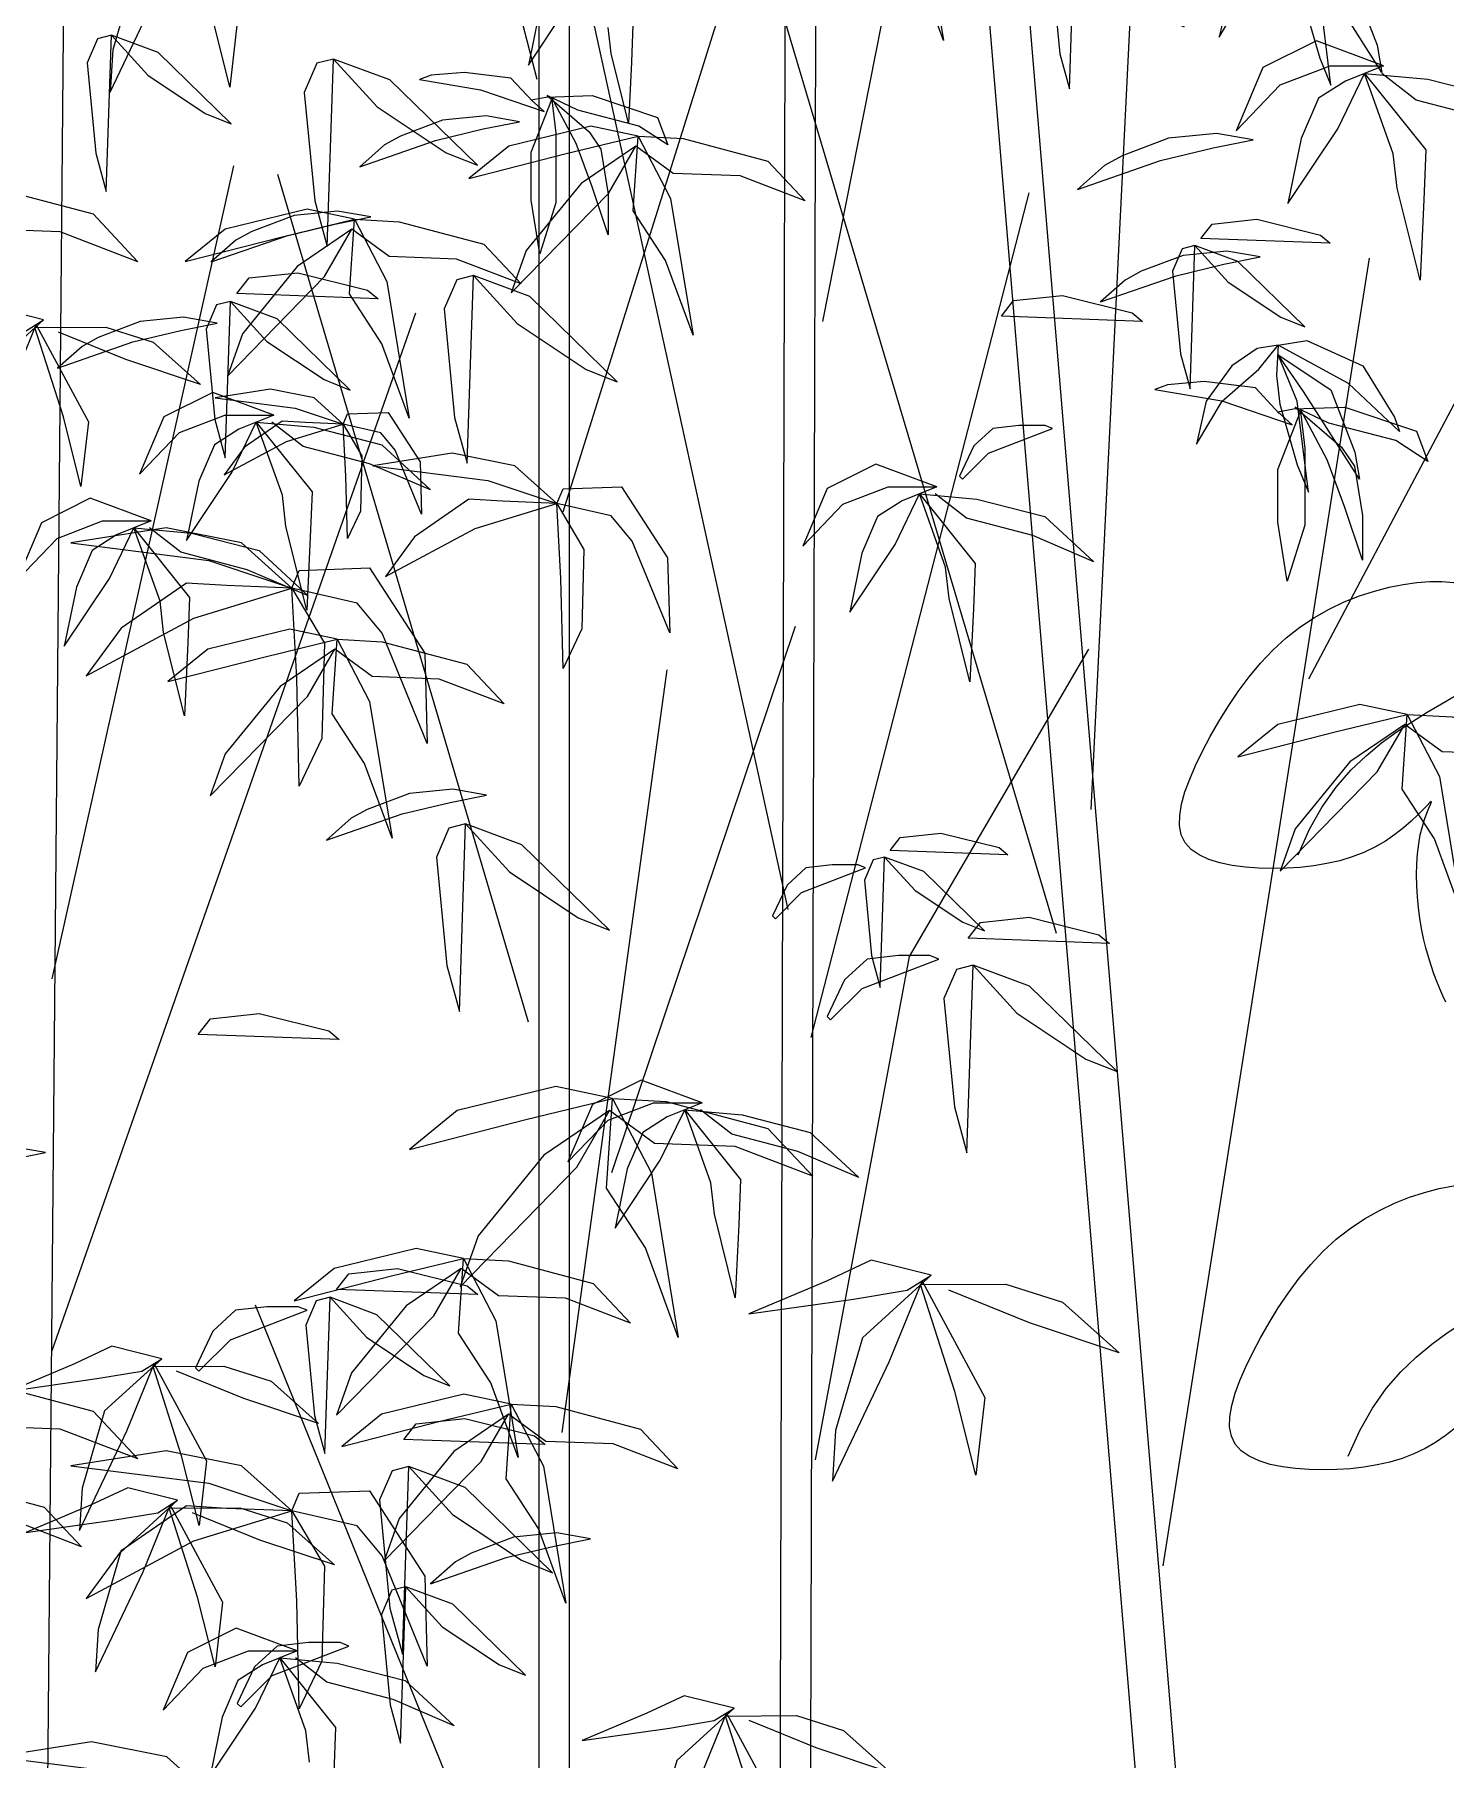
# Model space of a CAD drawing. Extents: x -1568 to -728, y -1287 to -990.
# Drawn here: x -1350.515 to -1348.146, y -1196.29 to -1193.393 of the extents above; entities that cross this region are included whole.
import ezdxf

# ---------------------------------------------------------------- set-up
doc = ezdxf.new("R2010")
doc.units = 0
doc.header["$LTSCALE"] = 5
doc.layers.get('0').update_dxf_attribs({"linetype": 'CONTINUOUS'})
doc.layers.add('LH', color=94, linetype='CONTINUOUS')
doc.layers.add('尺寸标注', color=2, linetype='CONTINUOUS')

# ---------------------------------------------------------------- blocks, each defined once
blk = doc.blocks.new('茶')
at = {"layer": 'LH'}
for p, q in [((0.649, 0.5158), (0.6359, 0.5138)), ((0.6627, 0.5169), (0.649, 0.5158)), ((0.6772, 0.5171), (0.6627, 0.5169)), ((0.6925, 0.5163), (0.6772, 0.5171)), ((0.7086, 0.5144), (0.6925, 0.5163)), ((0.7253, 0.5115), (0.7086, 0.5144)), ((0.7424, 0.5074), (0.7253, 0.5115)), ((0.7598, 0.5021), (0.7424, 0.5074)), ((0.7773, 0.4955), (0.7598, 0.5021)), ((0.7946, 0.4876), (0.7773, 0.4955)), ((0.8116, 0.4783), (0.7946, 0.4876)), ((0.8281, 0.4675), (0.8116, 0.4783)), ((0.8438, 0.4553), (0.8281, 0.4675)), ((0.8588, 0.4418), (0.8438, 0.4553)), ((0.8731, 0.4274), (0.8588, 0.4418)), ((0.8865, 0.4121), (0.8731, 0.4274)), ((0.8992, 0.3964), (0.8865, 0.4121)), ((0.6608, 0.3796), (0.6448, 0.387)), ((0.9109, 0.3804), (0.8992, 0.3964)), ((0.6776, 0.3714), (0.6608, 0.3796)), ((0.695, 0.3624), (0.6776, 0.3714)), ((0.9218, 0.3645), (0.9109, 0.3804)), ((0.713, 0.3526), (0.695, 0.3624)), ((0.7314, 0.3415), (0.713, 0.3526)), ((0.9318, 0.3488), (0.9218, 0.3645)), ((0.9409, 0.3335), (0.9318, 0.3488)), ((0.7499, 0.3286), (0.7314, 0.3415)), ((0.7683, 0.3137), (0.7499, 0.3286)), ((0.9487, 0.3189), (0.9409, 0.3335)), ((0.7862, 0.2962), (0.7683, 0.3137)), ((0.9552, 0.305), (0.9487, 0.3189)), ((0.8035, 0.2758), (0.7862, 0.2962)), ((0.9602, 0.2918), (0.9552, 0.305)), ((0.9633, 0.2794), (0.9602, 0.2918)), ((0.6813, 0.2706), (0.6814, 0.2713)), ((0.6825, 0.2682), (0.6813, 0.2706)), ((0.6814, 0.2713), (0.683, 0.2703)), ((0.8198, 0.2519), (0.8035, 0.2758)), ((0.9645, 0.2681), (0.9633, 0.2794)), ((0.6846, 0.2642), (0.6825, 0.2682)), ((0.683, 0.2703), (0.6863, 0.2675)), ((0.6873, 0.2588), (0.6846, 0.2642)), ((0.6863, 0.2675), (0.6912, 0.2632)), ((0.6905, 0.2521), (0.6873, 0.2588)), ((0.6937, 0.2442), (0.6905, 0.2521)), ((0.6912, 0.2632), (0.6977, 0.2577)), ((0.6977, 0.2577), (0.7056, 0.2514)), ((0.7056, 0.2514), (0.7148, 0.2447)), ((0.8349, 0.2242), (0.8198, 0.2519)), ((0.9598, 0.2484), (0.9634, 0.2577)), ((0.9634, 0.2577), (0.9645, 0.2681)), ((0.6968, 0.2352), (0.6937, 0.2442)), ((0.6994, 0.2252), (0.6968, 0.2352)), ((0.7148, 0.2447), (0.7251, 0.238)), ((0.7251, 0.238), (0.7363, 0.2315)), ((0.9348, 0.2275), (0.9453, 0.2334)), ((0.9453, 0.2334), (0.9537, 0.2403)), ((0.9537, 0.2403), (0.9598, 0.2484)), ((0.7016, 0.2143), (0.6994, 0.2252)), ((0.7034, 0.2029), (0.7016, 0.2143)), ((0.7363, 0.2315), (0.7485, 0.2257)), ((0.7485, 0.2257), (0.7614, 0.2208)), ((0.7614, 0.2208), (0.7749, 0.2169)), ((0.7749, 0.2169), (0.789, 0.2139)), ((0.789, 0.2139), (0.8035, 0.2119)), ((0.8644, 0.2114), (0.8798, 0.213)), ((0.8798, 0.213), (0.8949, 0.2154)), ((0.8949, 0.2154), (0.9093, 0.2185)), ((0.9093, 0.2185), (0.9228, 0.2225)), ((0.9228, 0.2225), (0.9348, 0.2275)), ((0.7046, 0.191), (0.7034, 0.2029)), ((0.8035, 0.2119), (0.8184, 0.2106)), ((0.8184, 0.2106), (0.8336, 0.2101)), ((0.8336, 0.2101), (0.849, 0.2104)), ((0.849, 0.2104), (0.8644, 0.2114)), ((0.7055, 0.1788), (0.7046, 0.191)), ((0.7058, 0.1665), (0.7055, 0.1788)), ((0.7057, 0.1542), (0.7058, 0.1665)), ((0.7042, 0.1306), (0.7052, 0.1422)), ((0.7052, 0.1422), (0.7057, 0.1542)), ((0.7011, 0.1086), (0.7028, 0.1194)), ((0.7028, 0.1194), (0.7042, 0.1306)), ((0.6968, 0.0885), (0.6991, 0.0983)), ((0.6991, 0.0983), (0.7011, 0.1086)), ((0.6919, 0.0701), (0.6944, 0.0791)), ((0.6944, 0.0791), (0.6968, 0.0885)), ((0.6866, 0.0537), (0.6893, 0.0617)), ((0.6893, 0.0617), (0.6919, 0.0701)), ((0.6839, 0.0464), (0.6866, 0.0537))]:
    blk.add_line(p, q, dxfattribs=at)
blk = doc.blocks.new('茶1')
at = {"layer": '尺寸标注'}
for p in [(-0.0841, 0.7079), (-0.0841, 0.0324)]:
    blk.add_blockref('茶', p, dxfattribs=at)
blk = doc.blocks.new('tree104')
at = {"color": 0}
for points in [[(2928.1, 17411.8), (2928.1, 0)], [(3094.4, 17411.8), (3094.4, 0)], [(5946.5, 10213.4), (6301.2, 17362.9)], [(5156.1, 17328.3), (6600.8, 0)], [(5374.8, 17346.5), (6821.1, 0)], [(2920.2, 14203.5), (2210.9, 16944.9)], [(4480.8, 12880), (5284.7, 16944.9)], [(4279, 16367.1), (4232.1, 0)], [(4445.3, 16366.6), (4398.4, 0)], [(341, 15877.8), (199.6, 0)], [(4781.1, 15721.8), (4470.9, 15787.1), (3932.2, 15656.6), (3671, 15444.4), (4307.7, 15607.6), (4781.1, 15721.8), (4993.3, 15313.9), (5140.2, 14416.5), (4960.7, 14906), (4748.5, 15232.3), (4781.1, 15721.8), (5075, 15705.5), (5630, 15558.7), (5874.9, 15297.6), (5450.4, 15460.8), (5009.7, 15477.1), (4764.8, 15656.6), (4405.6, 15411.8), (4046.5, 14971.2), (3948.5, 14693.9), (4585.2, 15346.5), (4764.8, 15656.6)], [(1035.4, 15072.2), (763.3, 15140.2), (559.3, 15045), (205.6, 14895.4), (681.7, 14963.4), (926.6, 15004.2), (1035.4, 15072.2), (722.5, 14786.7), (600.1, 14365.1), (586.5, 14134), (845, 14677.9), (994.6, 15045), (1280.3, 14514.7), (1239.5, 14161.2), (1144.3, 14541.9), (988.1, 15029), (1375.5, 15031.4), (1634, 14949.8), (1892.5, 14718.7), (1484.4, 14854.6), (1117.1, 15004.2)], [(3062.1, 11840.2), (4055.1, 15007)], [(6698.4, 14669.6), (6646, 14434), (6785.7, 14669.6)], [(7099.9, 14652.1), (7195.9, 14320.6), (7257, 14172.3), (7195.9, 14669.6)], [(7379.2, 14730.7), (7510.1, 14390.4), (7536.3, 14242.1), (7230.8, 14721.9)], [(2926.6, 14551.5), (2871.1, 14281.8), (3077.4, 14591.1)], [(3442.4, 14503.9), (3434.4, 14297.7), (3418.6, 13964.6), (3323.3, 14345.3), (3307.5, 14488)], [(5854.2, 14934.6), (5784.5, 14917.2), (5732.3, 14795.3), (5775.8, 14342.9), (5828.1, 14151.4), (5854.2, 14934.6), (6037, 14734.4), (6324.3, 14543), (6454.9, 14490.8), (6089.2, 14847.6), (5854.2, 14934.6)], [(5756.8, 9534.6), (4196.2, 14785.9)], [(4291.6, 9665.9), (3203.9, 14628.9)], [(592.6, 14445.3), (516.6, 14426.3), (459.6, 14293.4), (507.1, 13799.8), (564.1, 13591), (592.6, 14445.3), (792.1, 14227), (1105.5, 14018.1), (1247.9, 13961.2), (849, 14350.4), (592.6, 14445.3)], [(7545.4, 14278.6), (7178.9, 14414.7), (6885.6, 14268.2), (6739, 13922.7), (6979.9, 14173.9), (7252.2, 14278.6), (7545.4, 14278.6), (7336, 14194.9), (7189.3, 14100.7), (7095.1, 13880.8), (7021.8, 13524.9), (7294.1, 13933.2), (7440.7, 14236.8), (7775.8, 13818), (7765.4, 13545.8), (7744.4, 13106.2), (7618.7, 13608.6), (7597.8, 13797.1), (7440.7, 14236.8), (7786.3, 14205.4), (8194.8, 14100.7)], [(8121.5, 13985.5), (7723.5, 14090.2), (7535, 14236.8)], [(1806.3, 14315), (1715.1, 14292.2), (1646.7, 14132.7), (1703.7, 13540.4), (1772.1, 13289.8), (1806.3, 14315), (2045.6, 14053), (2421.7, 13802.4), (2592.7, 13734), (2114, 14201.1), (1806.3, 14315)], [(2894.9, 14083.6), (2775.9, 14210.5), (2522, 14242.2), (2339.5, 14226.3), (2276, 14202.5), (2609.2, 14147), (2958.4, 14028.1), (2886.9, 14091.5), (2966.3, 14107.4), (3220.2, 14115.3), (3577.2, 13996.3), (3632.8, 13845.6), (3474.1, 13948.7), (3140.9, 14036), (2974.2, 14115.3), (3204.3, 13917), (3267.8, 13821.9), (3307.5, 13576), (3307.5, 13353.9), (3220.2, 13615.7), (3132.9, 13853.6), (2998, 14107.4), (3021.8, 13909.1), (3021.8, 13528.4), (2934.6, 13250.8), (2886.9, 13544.3), (2886.9, 13806), (2999.7, 14093.3)], [(7136.2, 10926.7), (8792.5, 14057)], [(2823.5, 13972.5), (2641, 14004.3), (2402.9, 13980.5), (2172.8, 13893.2), (2085.6, 13845.6), (1950.7, 13726.7), (2363.3, 13869.4), (2625.1, 13932.9), (2823.5, 13972.5)], [(3471.9, 13893.5), (3213.4, 13947.9), (2764.5, 13839.1), (2546.8, 13662.4), (3077.3, 13798.3), (3471.9, 13893.5), (3648.7, 13553.6), (3771.2, 12805.7), (3621.5, 13213.6), (3444.7, 13485.6), (3471.9, 13893.5), (3716.7, 13879.9), (4179.3, 13757.5), (4383.3, 13540), (4029.6, 13675.9), (3662.3, 13689.5), (3458.3, 13839.1), (3159, 13635.2), (2859.7, 13268), (2778.1, 13036.9), (3308.6, 13580.8), (3458.3, 13839.1)], [(6832.3, 13873.1), (6631.6, 13908), (6369.8, 13881.8), (6116.7, 13785.9), (6020.6, 13733.5), (5872.3, 13602.7), (6326.1, 13759.7), (6614.2, 13829.5), (6832.3, 13873.1)], [(-356.4, 13631.5), (-666.6, 13696.7), (-1205.3, 13566.2), (-1466.5, 13354.1), (-829.8, 13517.3), (-356.4, 13631.5), (-144.2, 13223.6), (2.8, 12326.1), (-176.8, 12815.6), (-389, 13142), (-356.4, 13631.5), (-62.5, 13615.2), (492.5, 13468.3), (737.4, 13207.2), (312.9, 13370.4), (-127.8, 13386.7), (-372.7, 13566.2), (-731.9, 13321.5), (-1091, 12880.9), (-1189, 12603.5), (-552.3, 13256.2), (-372.7, 13566.2)], [(269.3, 9287.8), (1262.3, 13730.8)], [(2872.9, 9051.5), (1501.5, 13683.5)], [(4417.4, 8966.6), (5607.5, 13584.4)], [(1920.9, 13439.1), (1662.5, 13493.5), (1213.5, 13384.7), (995.9, 13207.9), (1526.4, 13343.9), (1920.9, 13439.1), (2097.8, 13099.1), (2220.2, 12351.3), (2070.6, 12759.2), (1893.7, 13031.2), (1920.9, 13439.1), (2165.8, 13425.5), (2628.3, 13303.1), (2832.4, 13085.5), (2478.7, 13221.5), (2111.4, 13235.1), (1907.3, 13384.7), (1608, 13180.7), (1308.7, 12813.6), (1227.1, 12582.4), (1757.7, 13126.3), (1907.3, 13384.7)], [(2011.2, 13452.1), (1828.7, 13483.8), (1590.6, 13460), (1360.5, 13372.8), (1273.3, 13325.2), (1138.4, 13206.2), (1551, 13349), (1812.8, 13412.4), (2011.2, 13452.1)], [(6546.3, 13334.6), (6607.4, 13413.1), (6851.8, 13439.3), (7200.9, 13352), (7253.2, 13308.4), (6546.3, 13334.6)], [(6513.2, 13294.9), (6443.5, 13277.5), (6391.3, 13155.7), (6434.8, 12703.2), (6487.1, 12511.7), (6513.2, 13294.9), (6696, 13094.8), (6983.3, 12903.3), (7113.9, 12851.1), (6748.3, 13207.9), (6513.2, 13294.9)], [(6871.1, 13234), (6688.6, 13265.7), (6450.6, 13241.9), (6220.5, 13154.7), (6133.2, 13107.1), (5998.3, 12988.2), (6410.9, 13130.9), (6672.7, 13194.4), (6871.1, 13234)], [(6340.4, 6079.8), (7467.9, 13227.3)], [(1278.7, 13033), (1345.4, 13118.7), (1612, 13147.2), (1992.8, 13052.1), (2050, 13004.5), (1278.7, 13033)], [(2570.9, 13131), (2479.7, 13108.3), (2411.4, 12948.8), (2468.3, 12356.4), (2536.7, 12105.8), (2570.9, 13131), (2810.2, 12869), (3186.3, 12618.4), (3357.3, 12550.1), (2878.6, 13017.1), (2570.9, 13131)], [(5456.5, 12908.8), (5523.2, 12994.4), (5789.8, 13023), (6170.6, 12927.8), (6227.8, 12880.2), (5456.5, 12908.8)], [(222.2, 12890), (-49.9, 12958), (-254, 12862.8), (-607.7, 12713.2), (-131.5, 12781.2), (113.3, 12822), (222.2, 12890), (-90.7, 12604.4), (-213.2, 12182.9), (-226.8, 11951.8), (31.7, 12495.7), (181.4, 12862.8), (467, 12332.5), (426.2, 11978.9), (331, 12359.7), (174.8, 12846.8), (562.3, 12849.2), (820.7, 12767.6), (1079.2, 12536.4), (671.1, 12672.4), (303.8, 12822)], [(269.3, 7255.3), (2255.4, 12927.3)], [(1242.6, 12989.7), (1166.7, 12970.7), (1109.7, 12837.8), (1157.2, 12344.2), (1214.2, 12135.4), (1242.6, 12989.7), (1442.1, 12771.4), (1755.5, 12562.6), (1898, 12505.6), (1499.1, 12894.8), (1242.6, 12989.7)], [(1170, 12871.5), (987.5, 12903.2), (749.5, 12879.5), (519.4, 12792.2), (432.1, 12744.6), (297.2, 12625.7), (709.8, 12768.4), (971.6, 12831.9), (1170, 12871.5)], [(6968.4, 12750.9), (6854.9, 12733.4), (6715.3, 12637.5), (6575.6, 12445.5), (6523.3, 12210), (6662.9, 12445.5), (6863.7, 12620), (6968.4, 12750.9), (7125.5, 12777), (7431, 12637.5), (7605.5, 12358.3), (7631.7, 12279.8), (7352.4, 12541.5), (6968.4, 12750.9), (6959.7, 12585.1), (6977.1, 12428.1), (7073.1, 12096.6), (7134.2, 11948.3), (7073.1, 12445.5), (6968.4, 12698.5), (7256.4, 12506.6), (7387.3, 12166.4), (7413.5, 12018.1), (7108, 12497.9), (6968.4, 12698.5)], [(6975.1, 12377.6), (6844.2, 12517.2), (6564.9, 12552), (6364.1, 12534.6), (6294.3, 12508.4), (6660.9, 12447.4), (7044.9, 12316.5), (6966.3, 12386.3), (7053.6, 12403.7), (7332.9, 12412.5), (7725.7, 12281.6), (7786.8, 12115.9), (7612.2, 12229.3), (7245.6, 12325.2), (7062.4, 12412.5), (7315.5, 12194.4), (7385.3, 12089.7), (7428.9, 11819.3), (7428.9, 11575), (7332.9, 11862.9), (7236.9, 12124.6), (7088.5, 12403.7), (7114.7, 12185.7), (7114.7, 11766.9), (7018.7, 11461.6), (6966.3, 11784.4), (6966.3, 12072.2), (7090.4, 12388.3)], [(1479.5, 12368.6), (1146.3, 12492.3), (879.7, 12359.1), (746.4, 12045.1), (965.3, 12273.5), (1212.9, 12368.6), (1479.5, 12368.6), (1289.1, 12292.5), (1155.8, 12206.8), (1070.1, 12007), (1003.4, 11683.4), (1251, 12054.6), (1384.3, 12330.6), (1689, 11949.9), (1679.5, 11702.4), (1660.4, 11302.7), (1546.2, 11759.5), (1527.1, 11930.9), (1384.3, 12330.6), (1698.5, 12302), (2069.8, 12206.8), (2336.4, 11959.4), (2003.2, 12102.2), (1641.4, 12197.3), (1470, 12330.6)], [(1858.6, 12319.9), (1699.9, 12462.6), (1461.9, 12510.2), (1160.4, 12462.6), (1596.8, 12407.1), (1858.6, 12319.9), (1652.3, 12327.8), (1525.4, 12335.8), (1319.1, 12193), (1208, 12042.3), (1549.2, 12224.7), (1858.6, 12319.9), (1882.4, 12375.4), (2104.6, 12383.3), (2279.1, 12113.7), (2287.1, 11828.2), (2144.2, 12177.1), (2064.9, 12272.3), (1858.6, 12319.9), (1961.7, 12145.4), (1953.8, 11844.1), (1882.4, 11693.4), (1874.5, 12034.4), (1858.6, 12319.9)], [(5695.2, 12311.9), (5552.4, 12311.9), (5409.6, 12296), (5306.5, 12200.9), (5227.1, 12034.3), (5243, 12018.5), (5385.8, 12161.2), (5488.9, 12200.9), (5734.9, 12296), (5695.2, 12311.9)], [(3026.6, 11886.1), (2798.1, 12091.6), (2455.4, 12160.2), (2021.2, 12091.6), (2649.6, 12011.7), (3026.6, 11886.1), (2729.6, 11897.5), (2546.8, 11908.9), (2249.7, 11703.3), (2089.7, 11486.4), (2581, 11749), (3026.6, 11886.1), (3060.9, 11966), (3380.8, 11977.4), (3632.2, 11589.1), (3643.6, 11178), (3438, 11680.5), (3323.7, 11817.5), (3026.6, 11886.1), (3175.2, 11634.8), (3163.7, 11200.9), (3060.9, 10983.9), (3049.5, 11474.9), (3026.6, 11886.1)], [(5103.8, 11976.3), (4770.5, 12100), (4503.9, 11966.7), (4370.6, 11652.7), (4589.6, 11881.1), (4837.2, 11976.3), (5103.8, 11976.3), (4913.3, 11900.1), (4780, 11814.5), (4694.4, 11614.6), (4627.7, 11291.1), (4875.3, 11662.2), (5008.6, 11938.2), (5313.2, 11557.5), (5303.7, 11310.1), (5284.7, 10910.4), (5170.4, 11367.2), (5151.4, 11538.5), (5008.6, 11938.2), (5322.8, 11909.6), (5694.1, 11814.5), (5960.7, 11567), (5627.4, 11709.8), (5265.6, 11805), (5094.3, 11938.2)], [(810.6, 11790.3), (477.4, 11914), (210.8, 11780.7), (77.5, 11466.7), (296.5, 11695.1), (544, 11790.3), (810.6, 11790.3), (620.2, 11714.1), (486.9, 11628.5), (401.2, 11428.6), (334.6, 11105.1), (582.1, 11476.2), (715.4, 11752.2), (1020.1, 11371.5), (1010.6, 11124.1), (991.5, 10724.4), (877.3, 11181.2), (858.2, 11352.5), (715.4, 11752.2), (1029.6, 11723.6), (1401, 11628.5), (1667.6, 11381), (1334.3, 11523.8), (972.5, 11619), (801.1, 11752.2)], [(1578.3, 11423.6), (1304.1, 11670.3), (892.7, 11752.5), (371.7, 11670.3), (1125.8, 11574.3), (1578.3, 11423.6), (1221.8, 11437.3), (1002.4, 11451), (646, 11204.3), (454, 10944), (1043.6, 11259.1), (1578.3, 11423.6), (1619.4, 11519.5), (2003.3, 11533.2), (2305, 11067.3), (2318.7, 10573.9), (2071.9, 11176.9), (1934.8, 11341.4), (1578.3, 11423.6), (1756.5, 11122.1), (1742.8, 10601.3), (1619.4, 10341), (1605.7, 10930.2), (1578.3, 11423.6)], [(1826.9, 11143.5), (1568.4, 11197.9), (1119.4, 11089.1), (901.8, 10912.3), (1432.3, 11048.3), (1826.9, 11143.5), (2003.7, 10803.6), (2126.1, 10055.7), (1976.5, 10463.6), (1799.7, 10735.6), (1826.9, 11143.5), (2071.7, 11129.9), (2534.3, 11007.5), (2738.3, 10790), (2384.6, 10925.9), (2017.3, 10939.5), (1813.3, 11089.1), (1514, 10885.1), (1214.7, 10518), (1133.1, 10286.9), (1663.6, 10830.8), (1813.3, 11089.1)], [(3328.3, 8229.4), (4331.7, 11214.6)], [(4954.1, 9409.7), (5934.1, 11088.9)], [(3055.8, 6807.3), (3629.7, 10976.4)], [(7674, 10732.5), (7415.6, 10786.9), (6966.6, 10678.1), (6749, 10501.3), (7279.5, 10637.3), (7674, 10732.5), (7850.9, 10392.6), (7973.3, 9644.7), (7823.7, 10052.6), (7646.8, 10324.6), (7674, 10732.5), (7918.9, 10718.9), (8381.5, 10596.5), (8585.5, 10379), (8231.8, 10514.9), (7864.5, 10528.5), (7660.4, 10678.1), (7361.2, 10474.1), (7061.9, 10107), (6980.2, 9875.9), (7510.8, 10419.8), (7660.4, 10678.1)], [(2641.6, 10291.7), (2459.1, 10323.4), (2221.1, 10299.6), (1991, 10212.4), (1903.7, 10164.8), (1768.8, 10045.9), (2181.4, 10188.6), (2443.3, 10252.1), (2641.6, 10291.7)], [(2528.6, 10134.3), (2437.4, 10111.5), (2369, 9952), (2426, 9359.7), (2494.4, 9109.1), (2528.6, 10134.3), (2767.9, 9872.3), (3144, 9621.7), (3315, 9553.3), (2836.3, 10020.4), (2528.6, 10134.3)], [(4848.4, 9989), (4903.9, 10060.4), (5126.1, 10084.2), (5443.5, 10004.9), (5491.1, 9965.2), (4848.4, 9989)], [(4673.8, 9909.7), (4531, 9909.7), (4388.2, 9893.8), (4285, 9798.7), (4205.7, 9632.1), (4221.5, 9616.2), (4364.4, 9759), (4467.5, 9798.7), (4713.5, 9893.8), (4673.8, 9909.7)], [(4818.3, 9952.9), (4755, 9937.1), (4707.5, 9826.3), (4747.1, 9415), (4794.5, 9241), (4818.3, 9952.9), (4984.5, 9771), (5245.7, 9596.9), (5364.4, 9549.5), (5032, 9873.8), (4818.3, 9952.9)], [(5275.5, 9509.8), (5342.2, 9595.4), (5608.8, 9624), (5989.6, 9528.8), (6046.8, 9481.2), (5275.5, 9509.8)], [(4440.8, 6657.7), (4954.1, 9409.7)], [(5066.1, 9414.6), (4894.7, 9414.6), (4723.3, 9395.6), (4599.5, 9281.4), (4504.3, 9081.5), (4523.3, 9062.5), (4694.7, 9233.8), (4818.5, 9281.4), (5113.7, 9395.6), (5066.1, 9414.6)], [(5301.9, 9361.8), (5210.8, 9339), (5142.4, 9179.5), (5199.4, 8587.1), (5267.7, 8336.5), (5301.9, 9361.8), (5541.3, 9099.8), (5917.4, 8849.1), (6088.3, 8780.8), (5609.6, 9247.8), (5301.9, 9361.8)], [(1066.8, 8984), (1133.5, 9069.7), (1400.1, 9098.3), (1780.9, 9003.1), (1838.1, 8955.5), (1066.8, 8984)], [(3331.4, 8632.8), (3021.2, 8698.1), (2482.5, 8567.5), (2221.3, 8355.4), (2858, 8518.6), (3331.4, 8632.8), (3543.6, 8224.9), (3690.5, 7327.5), (3511, 7817), (3298.7, 8143.3), (3331.4, 8632.8), (3625.2, 8616.5), (4180.3, 8469.6), (4425.1, 8208.6), (4000.7, 8371.7), (3559.9, 8388.1), (3315.1, 8567.5), (2955.9, 8322.8), (2596.8, 7882.2), (2498.8, 7604.8), (3135.5, 8257.5), (3315.1, 8567.5)], [(3820.9, 8610), (3487.7, 8733.7), (3221.1, 8600.5), (3087.8, 8286.4), (3306.8, 8514.8), (3554.3, 8610), (3820.9, 8610), (3630.5, 8533.9), (3497.2, 8448.2), (3411.5, 8248.4), (3344.9, 7924.8), (3592.4, 8296), (3725.7, 8571.9), (4030.4, 8191.3), (4020.9, 7943.8), (4001.8, 7544.1), (3887.6, 8000.9), (3868.5, 8172.2), (3725.7, 8571.9), (4039.9, 8543.4), (4411.2, 8448.2), (4677.8, 8200.8), (4344.6, 8343.5), (3982.8, 8438.7), (3811.4, 8571.9)], [(232, 8337.7), (49.5, 8369.4), (-188.5, 8345.6), (-418.6, 8258.4), (-505.9, 8210.8), (-640.8, 8091.8), (-228.2, 8234.6), (33.6, 8298), (232, 8337.7)], [(2517.1, 7758.8), (2258.6, 7813.2), (1809.7, 7704.4), (1592, 7527.6), (2122.6, 7663.6), (2517.1, 7758.8), (2694, 7418.8), (2816.4, 6671), (2666.8, 7078.9), (2489.9, 7350.9), (2517.1, 7758.8), (2762, 7745.2), (3224.5, 7622.8), (3428.6, 7405.2), (3074.9, 7541.2), (2707.6, 7554.8), (2503.5, 7704.4), (2204.2, 7500.4), (1904.9, 7133.3), (1823.3, 6902.1), (2353.9, 7446), (2503.5, 7704.4)], [(5071.9, 7667.8), (4745.4, 7749.3), (4500.5, 7635.1), (4076.1, 7455.6), (4647.5, 7537.2), (4941.3, 7586.2), (5071.9, 7667.8), (4696.4, 7325.1), (4549.5, 6819.3), (4533.2, 6541.9), (4843.4, 7194.6), (5022.9, 7635.1), (5365.8, 6998.8), (5316.8, 6574.5), (5202.5, 7031.4), (5015.1, 7615.9), (5480, 7618.8), (5790.2, 7520.9), (6100.4, 7243.5), (5610.6, 7406.7), (5169.9, 7586.2)], [(1823.5, 7589.9), (1890.1, 7675.6), (2156.7, 7704.1), (2537.6, 7609), (2594.7, 7561.4), (1823.5, 7589.9)], [(1787.4, 7546.6), (1711.4, 7527.7), (1654.4, 7394.8), (1701.9, 6901.1), (1758.9, 6692.3), (1787.4, 7546.6), (1986.8, 7328.3), (2300.2, 7119.5), (2442.7, 7062.5), (2043.8, 7451.7), (1787.4, 7546.6)], [(1614, 7494.8), (1442.6, 7494.8), (1271.2, 7475.7), (1147.4, 7361.5), (1052.2, 7161.7), (1071.3, 7142.6), (1242.7, 7313.9), (1366.4, 7361.5), (1661.6, 7475.7), (1614, 7494.8)], [(2893.4, 3770.3), (1380.1, 7504.4)], [(867.3, 7211.2), (595.3, 7279.2), (391.2, 7184), (37.5, 7034.5), (513.6, 7102.4), (758.5, 7143.2), (867.3, 7211.2), (554.4, 6925.7), (432, 6504.2), (418.4, 6273), (676.9, 6816.9), (826.5, 7184), (1112.2, 6653.7), (1071.4, 6300.2), (976.2, 6680.9), (820, 7168), (1207.4, 7170.4), (1465.9, 7088.8), (1724.4, 6857.7), (1316.3, 6993.7), (949, 7143.2)], [(-356.4, 7087.8), (-666.6, 7153), (-1205.3, 7022.5), (-1466.5, 6810.4), (-829.8, 6973.5), (-356.4, 7087.8), (-144.2, 6679.8), (2.8, 5782.4), (-176.8, 6271.9), (-389, 6598.3), (-356.4, 7087.8), (-62.5, 7071.5), (492.5, 6924.6), (737.4, 6663.5), (312.9, 6826.7), (-127.8, 6843), (-372.7, 7022.5), (-731.9, 6777.7), (-1091, 6337.2), (-1189, 6059.8), (-552.3, 6712.5), (-372.7, 7022.5)], [(2776.5, 6962.8), (2518, 7017.2), (2069.1, 6908.4), (1851.4, 6731.6), (2382, 6867.6), (2776.5, 6962.8), (2953.3, 6622.9), (3075.8, 5875), (2926.1, 6282.9), (2749.3, 6554.9), (2776.5, 6962.8), (3021.3, 6949.2), (3483.9, 6826.8), (3687.9, 6609.3), (3334.2, 6745.2), (2966.9, 6758.8), (2762.9, 6908.4), (2463.6, 6704.4), (2164.3, 6337.3), (2082.7, 6106.2), (2613.2, 6650.1), (2762.9, 6908.4)], [(2191.1, 6769.9), (2257.7, 6855.5), (2524.3, 6884.1), (2905.2, 6788.9), (2962.3, 6741.3), (2191.1, 6769.9)], [(1578.3, 6379.5), (1304.1, 6626.2), (892.7, 6708.4), (371.7, 6626.2), (1125.8, 6530.2), (1578.3, 6379.5), (1221.8, 6393.2), (1002.4, 6406.9), (646, 6160.2), (454, 5899.8), (1043.6, 6215), (1578.3, 6379.5), (1619.4, 6475.4), (2003.3, 6489.1), (2305, 6023.2), (2318.7, 5529.8), (2071.9, 6132.8), (1934.8, 6297.3), (1578.3, 6379.5), (1756.5, 6078), (1742.8, 5557.2), (1619.4, 5296.9), (1605.7, 5886.1), (1578.3, 6379.5)], [(2217.5, 6621.9), (2126.3, 6599.1), (2057.9, 6439.6), (2114.9, 5847.3), (2183.3, 5596.7), (2217.5, 6621.9), (2456.8, 6359.9), (2832.9, 6109.3), (3003.9, 6040.9), (2525.2, 6508), (2217.5, 6621.9)], [(-482.3, 6536.4), (-740.8, 6590.8), (-1189.8, 6482), (-1407.4, 6305.2), (-876.9, 6441.2), (-482.3, 6536.4), (-305.5, 6196.4), (-183.1, 5448.6), (-332.7, 5856.5), (-509.6, 6128.5), (-482.3, 6536.4), (-237.5, 6522.8), (225.1, 6400.4), (429.1, 6182.8), (75.4, 6318.8), (-291.9, 6332.4), (-496, 6482), (-795.2, 6278), (-1094.5, 5910.9), (-1176.2, 5679.7), (-645.6, 6223.6), (-496, 6482)], [(954.7, 6437.2), (682.7, 6505.1), (478.6, 6410), (124.9, 6260.4), (601, 6328.4), (845.9, 6369.2), (954.7, 6437.2), (641.8, 6151.6), (519.4, 5730.1), (505.8, 5498.9), (764.3, 6042.8), (913.9, 6410), (1199.6, 5879.7), (1158.8, 5526.1), (1063.6, 5906.9), (907.4, 6394), (1294.8, 6396.4), (1553.3, 6314.8), (1811.8, 6083.6), (1403.7, 6219.6), (1036.4, 6369.2)], [(3210.1, 6226.9), (3027.6, 6258.6), (2789.6, 6234.9), (2559.5, 6147.6), (2472.2, 6100), (2337.3, 5981.1), (2749.9, 6123.8), (3011.7, 6187.3), (3210.1, 6226.9)], [(2201.2, 5964.8), (2125.2, 5945.8), (2068.3, 5812.9), (2115.7, 5319.3), (2172.7, 5110.4), (2201.2, 5964.8), (2400.7, 5746.4), (2714.1, 5537.6), (2856.5, 5480.6), (2457.7, 5869.9), (2201.2, 5964.8)], [(1608.1, 5614.3), (1274.9, 5738), (1008.3, 5604.8), (875, 5290.8), (1094, 5519.2), (1341.5, 5614.3), (1608.1, 5614.3), (1417.7, 5538.2), (1284.4, 5452.5), (1198.7, 5252.7), (1132.1, 4929.1), (1379.6, 5300.3), (1512.9, 5576.3), (1817.6, 5195.6), (1808.1, 4948.1)], [(1674.8, 5005.2), (1655.8, 5176.5), (1512.9, 5576.3), (1827.1, 5547.7), (2198.5, 5452.5), (2465.1, 5205.1), (2131.8, 5347.9), (1770, 5443), (1598.6, 5576.3)], [(1841.9, 5659.7), (1670.5, 5659.7), (1499.2, 5640.6), (1375.4, 5526.4), (1280.2, 5326.6), (1299.2, 5307.5), (1470.6, 5478.8), (1594.4, 5526.4), (1889.5, 5640.6), (1841.9, 5659.7)], [(3995.7, 5301.1), (3723.6, 5369.1), (3519.6, 5273.9), (3165.9, 5124.3), (3642, 5192.3), (3886.9, 5233.1), (3995.7, 5301.1), (3682.8, 5015.5), (3560.4, 4594), (3546.8, 4362.9), (3805.3, 4906.8), (3954.9, 5273.9), (4240.6, 4743.6), (4199.8, 4390.1), (4104.6, 4770.8), (3948.4, 5257.9), (4335.8, 5260.3), (4594.3, 5178.7), (4852.8, 4947.6), (4444.7, 5083.5), (4077.3, 5233.1)], [(1169.1, 4789), (894.9, 5035.7), (483.6, 5117.9), (-37.4, 5035.7), (716.6, 4939.7), (1169.1, 4789), (812.6, 4802.7), (593.3, 4816.4), (236.8, 4569.7), (44.8, 4309.4), (634.4, 4624.6), (1169.1, 4789), (1210.2, 4884.9), (1594.1, 4898.6), (1895.8, 4432.7), (1909.5, 3939.3), (1662.7, 4542.3), (1525.6, 4706.8), (1169.1, 4789), (1347.3, 4487.5), (1333.6, 3966.8), (1210.2, 3706.4), (1196.5, 4295.7), (1169.1, 4789)]]:
    blk.add_lwpolyline(points, dxfattribs=at)

msp = doc.modelspace()

# ---------------------------------------------------------------- block references
at = {"color": 74, "xscale": 0.0003072000108659267, "yscale": 0.0003072000108659267, "zscale": 0.0003072000000000001}
msp.add_blockref('tree104', (-1350.56809, -1197.8322), dxfattribs=at)
at = {"layer": '尺寸标注', "xscale": -1.499999999980944, "yscale": 1.5, "zscale": 1.5, "rotation": 4.769924570327086}
msp.add_blockref('茶1', (-1347.1552, -1196.07073), dxfattribs=at)

doc.saveas('drawing.dxf')
